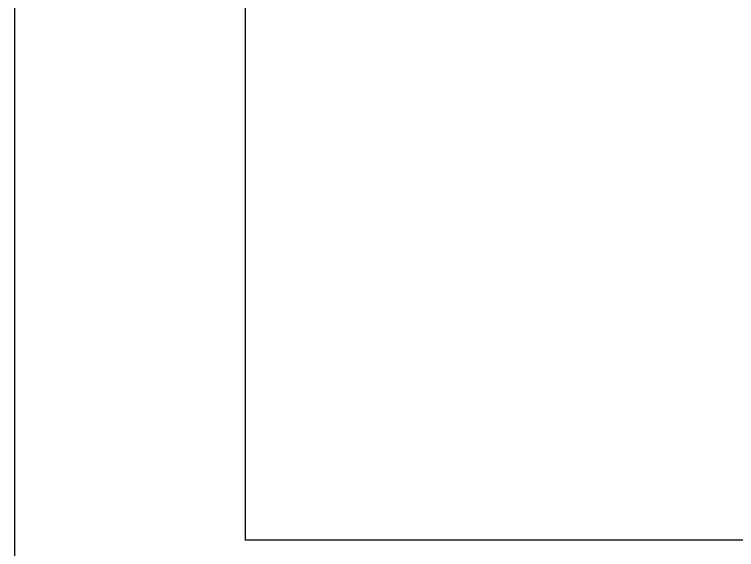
# Model space of a CAD drawing. Header units: millimetres. Extents: x -17017 to 628417, y -109036 to 199237.
# Drawn here: x 331370.71 to 331389.46, y -80982.66 to -80968.77 of the extents above; entities that cross this region are included whole.
import ezdxf

# ---------------------------------------------------------------- set-up
doc = ezdxf.new("R2010")
doc.units = ezdxf.units.MM
for name, color, linetype, lineweight in [('A-GENM-____-MCUT', 7, 'Continuous', 25), ('A-GENM-____-OTLN-1', 7, 'Continuous', 25), ('A-WALL-____-PATT-1', 7, 'Continuous', 9)]:
    doc.layers.add(name, color=color, linetype=linetype, lineweight=lineweight)

# ---------------------------------------------------------------- blocks, each defined once
blk = doc.blocks.new('154_Стойка_СКБ_Уголок - СМ-2480_200-28346303-АР1_План отверстий 3 этажа в осях 1-64_А-ГГ')
at = {"layer": 'A-GENM-____-MCUT'}
for p, q in [((125, 19), (125, -56)), ((131, -50), (131, 19)), ((200, -50), (131, -50))]:
    blk.add_line(p, q, dxfattribs=at)

msp = doc.modelspace()

# ---------------------------------------------------------------- hatches: boundary and pattern name
at = {"layer": 'A-WALL-____-PATT-1'}
h = msp.add_hatch(dxfattribs=at)
h.set_pattern_fill('FP_6', color=256, style=0, pattern_type=2)
h.set_pattern_definition([(135, (283770.707, -86863.456), (-35.35534, -35.35534), [])])
h.paths.add_polyline_path([(334120.707, -80982.414), (334120.707, -80782.414), (331376.707, -80782.414), (331376.707, -80851.414), (331370.707, -80851.414), (331370.707, -80913.414), (331376.707, -80913.414), (331376.707, -80982.414), (333246.031, -80982.414)], flags=0)
h.paths.add_polyline_path([(329564.707, -80982.414), (329564.707, -80913.414), (329570.707, -80913.414), (329570.707, -80851.414), (329564.707, -80851.414), (329564.707, -80782.414), (329326.707, -80782.414), (329326.707, -80851.414), (329320.707, -80851.414), (329320.707, -80913.414), (329326.707, -80913.414), (329326.707, -80982.414), (329495.707, -80982.414)], flags=0)
h.paths.add_polyline_path([(328620.707, -80982.414), (328920.707, -80982.414), (328920.707, -80782.414), (328620.707, -80782.414)], flags=0)

# ---------------------------------------------------------------- block references
at = {"layer": 'A-GENM-____-OTLN-1'}
msp.add_blockref('154_Стойка_СКБ_Уголок - СМ-2480_200-28346303-АР1_План отверстий 3 этажа в осях 1-64_А-ГГ', (331245.707, -80932.414), dxfattribs=at)

doc.saveas('drawing.dxf')
